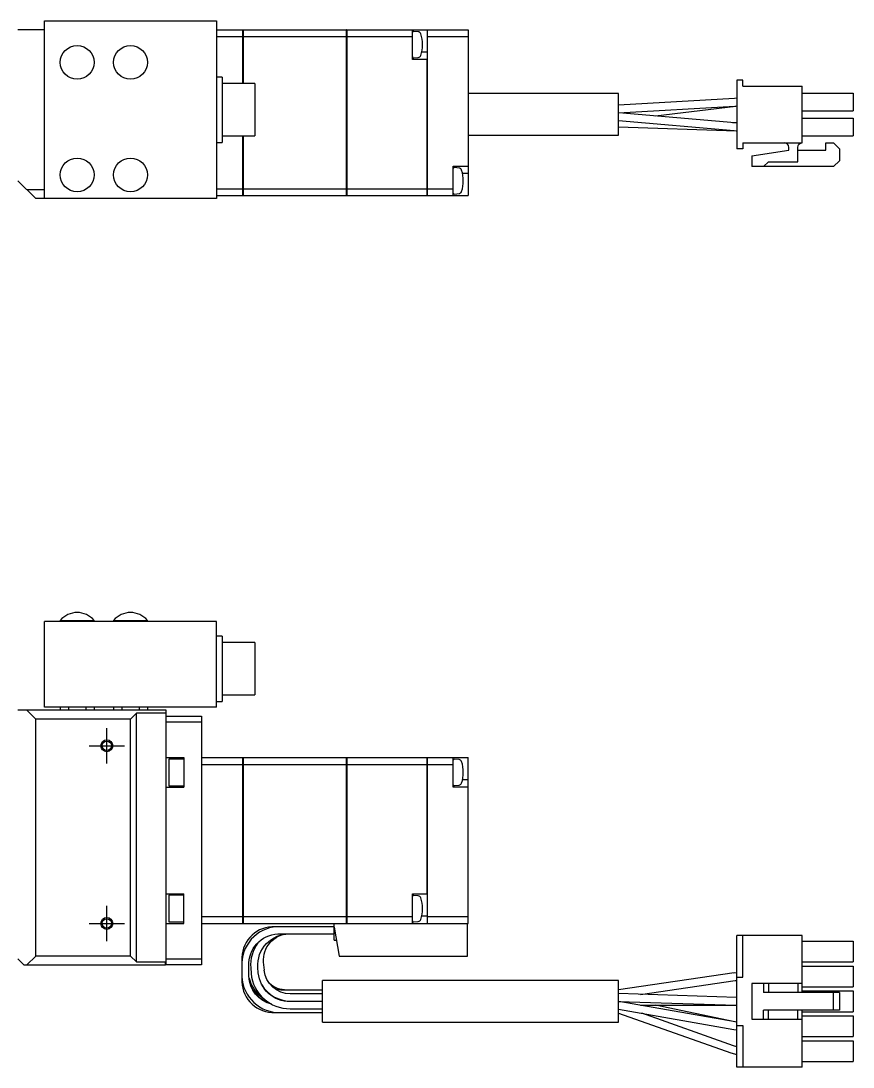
# Model space of a CAD drawing. Extents: x -2 to 726, y -8 to 443.
# Drawn here: x 214.7 to 355.2, y 266 to 442.6 of the extents above; entities that cross this region are included whole.
import ezdxf

# ---------------------------------------------------------------- set-up
doc = ezdxf.new("R2010")
doc.units = 0
doc.header["$LTSCALE"] = 0.5
doc.linetypes.add('CENTER', pattern=[50.8, 31.75, -6.35, 6.35, -6.35])
for name, color, linetype in [('MSM_CENTER', 1, 'CENTER'), ('MSM_CONTINUOUS', 7, 'CONTINUOUS'), ('MSM_NARROW', 5, 'CONTINUOUS')]:
    doc.layers.add(name, color=color, linetype=linetype)

msp = doc.modelspace()

# ---------------------------------------------------------------- linework, layer by layer
at = {"layer": 'MSM_CENTER'}
for p, q in [((229.23, 317.23), (229.23, 323.23)), ((226.23, 320.23), (232.23, 320.23)), ((229.23, 287.23), (229.23, 293.23)), ((226.23, 290.23), (232.23, 290.23))]:
    msp.add_line(p, q, dxfattribs=at)
at = {"layer": 'MSM_CONTINUOUS'}
for p, q in [((218.73, 412.61), (218.73, 442.61)), ((218.73, 442.61), (247.73, 442.61)), ((247.73, 442.61), (247.73, 412.61)), ((218.73, 441.11), (214.23, 441.11)), ((247.73, 441.11), (252.22, 441.11)), ((247.73, 439.96), (252.22, 439.96)), ((252.22, 432.04), (252.22, 441.11)), ((252.23, 441.11), (252.23, 432.04)), ((252.23, 441.11), (269.72, 441.11)), ((252.23, 439.96), (269.72, 439.96)), ((269.72, 413.11), (269.72, 441.11)), ((269.73, 441.1), (269.72, 441.1)), ((269.73, 439.95), (269.72, 439.95)), ((269.73, 441.11), (269.73, 413.11)), ((269.73, 441.11), (283.33, 441.11)), ((269.73, 439.96), (280.83, 439.96)), ((280.83, 436.11), (280.83, 441.11)), ((281.82, 440.78), (281.05, 440.84)), ((283.33, 441.11), (283.33, 437.36)), ((283.34, 441.11), (283.34, 413.11)), ((283.34, 441.11), (290.23, 441.11)), ((283.34, 439.96), (290.23, 439.96)), ((290.23, 441.11), (290.23, 413.11)), ((281.05, 436.38), (281.82, 436.45)), ((283.33, 437.36), (282.4, 437.36)), ((283.33, 436.11), (280.83, 436.11)), ((283.33, 413.11), (283.33, 436.11)), ((248.73, 433.11), (247.73, 433.11)), ((248.73, 433.11), (248.73, 422.11)), ((254.23, 432.04), (248.73, 432.04)), ((252.23, 432.18), (252.22, 432.16)), ((254.23, 432.04), (254.23, 423.19)), ((335.63, 432.61), (335.63, 421.01)), ((336.63, 432.61), (335.63, 432.61)), ((336.63, 431.61), (336.63, 432.61)), ((336.63, 431.61), (346.63, 431.61)), ((346.63, 422.01), (346.63, 431.61)), ((315.63, 430.35), (290.23, 430.35)), ((315.63, 423.35), (315.63, 430.35)), ((335.21, 429.54), (315.63, 428.41)), ((335.63, 429.56), (335.21, 429.54)), ((346.63, 430.41), (355.23, 430.41)), ((355.23, 430.41), (355.23, 427.41)), ((315.63, 427.11), (335.29, 428.24)), ((321.86, 426.57), (335.41, 428.23)), ((335.29, 428.24), (335.63, 428.25)), ((335.62, 428.25), (335.63, 428.25)), ((315.63, 425.81), (335.16, 424.1)), ((335.27, 425.39), (315.66, 427.11)), ((346.63, 427.41), (355.23, 427.41)), ((346.63, 426.21), (355.23, 426.21)), ((355.23, 426.21), (355.23, 423.21)), ((315.63, 424.72), (335.49, 424.06)), ((335.63, 425.38), (334.86, 425.43)), ((335.16, 424.1), (335.63, 424.07)), ((335.63, 425.37), (335.27, 425.39)), ((335.49, 424.06), (335.63, 424.06)), ((248.73, 423.19), (254.23, 423.19)), ((252.22, 413.11), (252.22, 423.19)), ((252.22, 422.41), (252.23, 422.39)), ((252.23, 423.19), (252.23, 413.11)), ((290.23, 423.35), (315.63, 423.35)), ((346.63, 423.21), (355.23, 423.21)), ((247.73, 422.11), (248.73, 422.11)), ((336.63, 421.01), (335.63, 421.01)), ((336.63, 422.01), (336.63, 421.01)), ((336.63, 422.01), (346.63, 422.01)), ((338.13, 419.81), (344.38, 420.81)), ((344.38, 420.81), (344.38, 421.26)), ((345.88, 418.81), (345.88, 421.26)), ((345.88, 420.81), (350.63, 420.81)), ((350.63, 420.81), (350.63, 422.01)), ((350.63, 422.01), (351.93, 422.01)), ((351.93, 422.01), (352.93, 421.01)), ((352.93, 421.01), (352.93, 419.01)), ((338.13, 419.81), (338.13, 418.01)), ((340.13, 418.01), (340.93, 418.81)), ((340.93, 418.81), (345.88, 418.81)), ((352.93, 419.01), (351.93, 418.01)), ((287.73, 413.11), (287.73, 418.11)), ((287.73, 418.11), (290.23, 418.11)), ((288.71, 417.78), (287.94, 417.84)), ((290.23, 416.86), (289.29, 416.86)), ((351.93, 418.01), (338.13, 418.01)), ((217.23, 412.61), (214.23, 415.61)), ((218.73, 414.11), (215.73, 414.11)), ((247.73, 414.27), (252.22, 414.27)), ((252.23, 414.27), (269.72, 414.27)), ((269.73, 414.27), (269.72, 414.27)), ((269.73, 414.27), (283.33, 414.27)), ((283.34, 414.27), (287.73, 414.27)), ((287.94, 413.38), (288.71, 413.45)), ((247.73, 412.61), (217.23, 412.61)), ((247.73, 413.11), (252.22, 413.11)), ((252.23, 413.11), (269.72, 413.11)), ((269.73, 413.12), (269.72, 413.12)), ((269.73, 413.11), (283.33, 413.11)), ((283.34, 413.11), (290.23, 413.11)), ((218.73, 326.73), (218.73, 341.23)), ((247.73, 341.23), (218.73, 341.23)), ((221.38, 341.39), (227.08, 341.39)), ((221.38, 341.39), (221.38, 341.23)), ((227.08, 341.23), (227.08, 341.39)), ((230.38, 341.39), (236.08, 341.39)), ((230.38, 341.39), (230.38, 341.23)), ((236.08, 341.23), (236.08, 341.39)), ((247.73, 326.73), (247.73, 341.23)), ((248.73, 338.73), (247.73, 338.73)), ((248.73, 338.73), (248.73, 327.73)), ((254.23, 337.66), (248.73, 337.66)), ((254.23, 337.66), (254.23, 328.81)), ((248.73, 328.81), (254.23, 328.81)), ((247.73, 327.73), (248.73, 327.73)), ((239.23, 326.23), (214.23, 326.23)), ((217.23, 324.73), (215.73, 326.23)), ((247.73, 326.73), (218.73, 326.73)), ((221.34, 326.73), (221.34, 326.23)), ((222.79, 326.73), (222.79, 326.23)), ((225.67, 326.73), (225.67, 326.23)), ((227.12, 326.73), (227.12, 326.23)), ((230.34, 326.73), (230.34, 326.23)), ((231.79, 326.73), (231.79, 326.23)), ((234.23, 325.73), (233.23, 324.73)), ((234.23, 283.73), (234.23, 325.73)), ((239.23, 325.73), (234.23, 325.73)), ((234.67, 326.73), (234.67, 326.23)), ((236.12, 326.73), (236.12, 326.23)), ((239.23, 283.23), (239.23, 326.23)), ((239.23, 325.23), (245.23, 325.23)), ((245.23, 325.23), (245.23, 283.23)), ((233.23, 324.73), (217.23, 324.73)), ((217.23, 284.73), (217.23, 324.73)), ((233.23, 284.73), (233.23, 324.73)), ((245.23, 324.23), (239.23, 324.23)), ((239.23, 318.23), (242.23, 318.23)), ((239.73, 317.98), (239.73, 313.48)), ((242.23, 317.98), (239.73, 317.98)), ((242.23, 318.23), (242.23, 313.23)), ((245.23, 318.23), (252.22, 318.23)), ((252.22, 290.23), (252.22, 318.23)), ((252.23, 318.23), (269.72, 318.23)), ((252.23, 318.23), (252.23, 290.23)), ((269.72, 290.23), (269.72, 318.23)), ((269.73, 318.22), (269.72, 318.22)), ((269.73, 318.23), (269.73, 290.23)), ((269.73, 318.23), (283.33, 318.23)), ((283.33, 295.23), (283.33, 318.23)), ((283.34, 318.23), (283.34, 290.23)), ((283.34, 318.23), (290.23, 318.23)), ((287.73, 313.23), (287.73, 318.23)), ((288.71, 317.89), (287.94, 317.96)), ((290.23, 290.23), (290.23, 318.23)), ((245.23, 317.08), (252.22, 317.08)), ((252.23, 317.08), (269.72, 317.08)), ((269.73, 317.07), (269.72, 317.07)), ((269.73, 317.08), (283.33, 317.08)), ((283.34, 317.08), (287.73, 317.08)), ((290.23, 314.48), (289.29, 314.48)), ((239.23, 313.23), (242.23, 313.23)), ((239.73, 313.48), (242.23, 313.48)), ((290.23, 313.23), (287.73, 313.23)), ((287.94, 313.5), (288.71, 313.57)), ((239.23, 295.23), (242.23, 295.23)), ((239.73, 294.98), (239.73, 290.48)), ((242.23, 294.98), (239.73, 294.98)), ((242.23, 290.23), (242.23, 295.23)), ((280.83, 295.23), (283.33, 295.23)), ((280.83, 290.23), (280.83, 295.23)), ((281.82, 294.89), (281.05, 294.96)), ((283.33, 291.48), (282.4, 291.48)), ((239.23, 290.23), (242.23, 290.23)), ((239.73, 290.48), (242.23, 290.48)), ((245.23, 291.39), (252.22, 291.39)), ((245.23, 290.23), (252.22, 290.23)), ((252.23, 291.39), (269.72, 291.39)), ((252.23, 290.23), (290.23, 290.23)), ((267.63, 289.68), (257.63, 289.68)), ((267.63, 287.43), (267.63, 290.23)), ((269.73, 291.38), (269.72, 291.38)), ((269.73, 290.24), (269.72, 290.24)), ((269.73, 291.39), (280.83, 291.39)), ((281.05, 290.5), (281.82, 290.57)), ((283.33, 290.23), (283.33, 290.24)), ((283.34, 291.39), (290.23, 291.39)), ((290.13, 284.73), (290.13, 290.23)), ((258.63, 288.48), (267.63, 288.48)), ((267.63, 289.63), (268.49, 284.73)), ((346.63, 288.18), (335.63, 288.18)), ((335.63, 265.98), (335.63, 288.18)), ((336.63, 281.18), (336.63, 288.18)), ((346.63, 278.58), (346.63, 288.18)), ((267.63, 287.43), (268.02, 287.43)), ((346.63, 287.23), (355.23, 287.23)), ((355.23, 287.23), (355.23, 283.73)), ((215.73, 283.23), (217.23, 284.73)), ((233.23, 284.73), (217.23, 284.73)), ((233.23, 284.73), (234.23, 283.73)), ((252.03, 284.48), (252.03, 280.38)), ((268.49, 284.73), (290.13, 284.73)), ((214.23, 284.23), (215.23, 283.23)), ((215.23, 283.23), (239.13, 283.23)), ((234.23, 283.73), (239.14, 283.73)), ((239.14, 283.24), (239.13, 283.23)), ((239.23, 283.86), (239.14, 283.73)), ((239.14, 283.24), (239.14, 283.73)), ((239.14, 283.24), (239.23, 283.33)), ((239.23, 284.23), (245.23, 284.23)), ((245.23, 283.23), (239.23, 283.23)), ((253.23, 281.3), (253.23, 283.56)), ((253.53, 282.72), (253.6, 281.79)), ((254.8, 281.89), (254.73, 282.81)), ((255.83, 282.33), (255.71, 283.72)), ((346.63, 283.73), (355.23, 283.73)), ((346.63, 283.03), (355.23, 283.03)), ((355.23, 283.03), (355.23, 279.53)), ((335.15, 281.87), (315.63, 279.04)), ((335.63, 281.92), (335.12, 281.86)), ((335.63, 281.18), (336.63, 281.18)), ((258.63, 278.98), (257.71, 279.11)), ((265.63, 273.58), (265.63, 280.58)), ((315.63, 280.58), (265.63, 280.58)), ((315.63, 273.58), (315.63, 280.58)), ((319.33, 278.26), (335.31, 280.58)), ((335.31, 280.58), (335.63, 280.61)), ((338.13, 280.08), (338.13, 274.08)), ((346.63, 280.08), (338.13, 280.08)), ((340.13, 280.08), (340.13, 278.58)), ((340.93, 280.08), (340.93, 278.58)), ((345.88, 280.08), (345.88, 278.58)), ((346.63, 279.53), (355.23, 279.53)), ((265.63, 278.98), (258.63, 278.98)), ((265.63, 278.33), (260.21, 278.33)), ((335.54, 277.73), (315.63, 278.38)), ((335.63, 277.73), (335.54, 277.73)), ((352.93, 278.58), (340.13, 278.58)), ((346.63, 278.83), (355.23, 278.83)), ((351.93, 275.58), (351.93, 278.58)), ((352.93, 278.58), (352.93, 275.58)), ((355.23, 278.83), (355.23, 275.33)), ((265.63, 277.03), (260.19, 277.03)), ((260.19, 275.83), (265.63, 275.83)), ((260.21, 277.13), (265.63, 277.13)), ((315.63, 277.08), (335.49, 276.43)), ((315.63, 275.77), (335.08, 272.32)), ((335.3, 273.6), (315.7, 277.08)), ((319.35, 276.43), (335.63, 276.43)), ((335.24, 273.63), (321.89, 276.43)), ((335.49, 276.43), (335.63, 276.43)), ((340.13, 274.08), (340.13, 275.58)), ((352.93, 275.58), (340.13, 275.58)), ((340.93, 274.08), (340.93, 275.58)), ((345.88, 274.08), (345.88, 275.58)), ((346.63, 265.98), (346.63, 275.58)), ((257.63, 275.18), (265.63, 275.18)), ((315.63, 275.09), (334.59, 268.36)), ((335.03, 269.58), (319.57, 275.07)), ((338.13, 274.08), (346.63, 274.08)), ((346.63, 275.33), (355.23, 275.33)), ((346.63, 274.63), (355.23, 274.63)), ((355.23, 274.63), (355.23, 271.13)), ((265.63, 273.58), (315.63, 273.58)), ((335.08, 272.32), (335.63, 272.25)), ((335.63, 273.56), (335.24, 273.63)), ((335.63, 273.55), (335.3, 273.6)), ((335.63, 272.98), (336.63, 272.98)), ((336.63, 272.98), (336.63, 265.98)), ((346.63, 271.13), (355.23, 271.13)), ((346.63, 270.43), (355.23, 270.43)), ((355.23, 270.43), (355.23, 266.93)), ((335.63, 269.42), (335.02, 269.59)), ((334.58, 268.36), (335.63, 268.1)), ((334.59, 268.36), (335.63, 268.1)), ((346.63, 266.93), (355.23, 266.93)), ((346.63, 265.98), (335.63, 265.98))]:
    msp.add_line(p, q, dxfattribs=at)
for centre, radius in [((224.23, 435.61), 2.85), ((233.23, 435.61), 2.85), ((224.23, 416.61), 2.85), ((233.23, 416.61), 2.85), ((229.23, 320.23), 0.783), ((229.23, 290.23), 0.783)]:
    msp.add_circle(centre, radius, dxfattribs=at)
for centre, radius, start, end in [((281.03, 440.64), 0.2, 85, 180), ((281.77, 440.28), 0.5, 17.6292, 85), ((276.53, 438.61), 6, 342.3708, 17.6292), ((281.03, 436.58), 0.2, 180, 275), ((281.77, 436.95), 0.5, 275, 342.3708), ((343.63, 421.26), 0.75, 0, 90), ((287.92, 417.64), 0.2, 85, 161.8051), ((288.66, 417.28), 0.5, 17.6292, 85), ((283.42, 415.61), 6, 342.3708, 17.6292), ((287.92, 413.58), 0.2, 198.1949, 275), ((288.66, 413.95), 0.5, 275, 342.3708), ((224.23, 339.03), 3.7, 89.9943, 140.3692), ((224.23, 339.03), 3.7, 39.6308, 90), ((233.23, 339.03), 3.7, 89.9943, 140.3692), ((233.23, 339.03), 3.7, 39.6308, 90), ((287.92, 317.76), 0.2, 85, 161.8051), ((288.66, 317.4), 0.5, 17.6292, 85), ((283.42, 315.73), 6, 342.3708, 17.6291), ((287.92, 313.7), 0.2, 198.1949, 275), ((288.66, 314.07), 0.5, 275, 342.3708), ((281.03, 294.76), 0.2, 85, 180), ((281.77, 294.4), 0.5, 17.6292, 85), ((276.53, 292.73), 6, 342.3708, 17.6291), ((258.39, 283.32), 6.37, 87.872, 177.8279), ((257.43, 284.28), 5.41, 87.9067, 177.8727), ((281.03, 290.7), 0.2, 180, 275), ((281.77, 291.07), 0.5, 275, 342.3708), ((259.88, 283.21), 6.36, 143.8991, 184.4664), ((258.4, 281.55), 6.37, 182.2327, 272.0674), ((259.13, 282.58), 6.1, 195.1285, 236.6213), ((260.12, 282.38), 6.55, 185.0912, 270.5346), ((257.44, 280.59), 5.41, 182.1863, 272.0343), ((258.51, 282.04), 5.53, 209.6385, 250.7383), ((260.21, 282.73), 5.6, 210.7513, 270.0336)]:
    msp.add_arc(centre, radius, start, end, dxfattribs=at)
at = {"layer": 'MSM_CONTINUOUS', "extrusion": (0, 0, -1)}
for centre, radius, start, end in [((-346.63, 421.26), 0.75, 0, 90), ((-258.41, 283.3), 5.19, 2.8524, 92.4462), ((-260.04, 283.16), 5.32, 356.2861, 90.7806), ((-260.08, 284.09), 4.39, 355.0758, 87.8151), ((-258.23, 281.46), 5, 283.1416, 358.2339), ((-260.13, 282.38), 5.35, 269.358, 354.7678), ((-260.2, 282.72), 4.39, 269.8996, 354.8574), ((-259.63, 283.43), 4.45, 269.9288, 311.2131)]:
    msp.add_arc(centre, radius, start, end, dxfattribs=at)
at = {"layer": 'MSM_NARROW'}
for centre in [(229.23, 320.23), (229.23, 290.23)]:
    msp.add_circle(centre, 1, dxfattribs=at)

doc.saveas('drawing.dxf')
